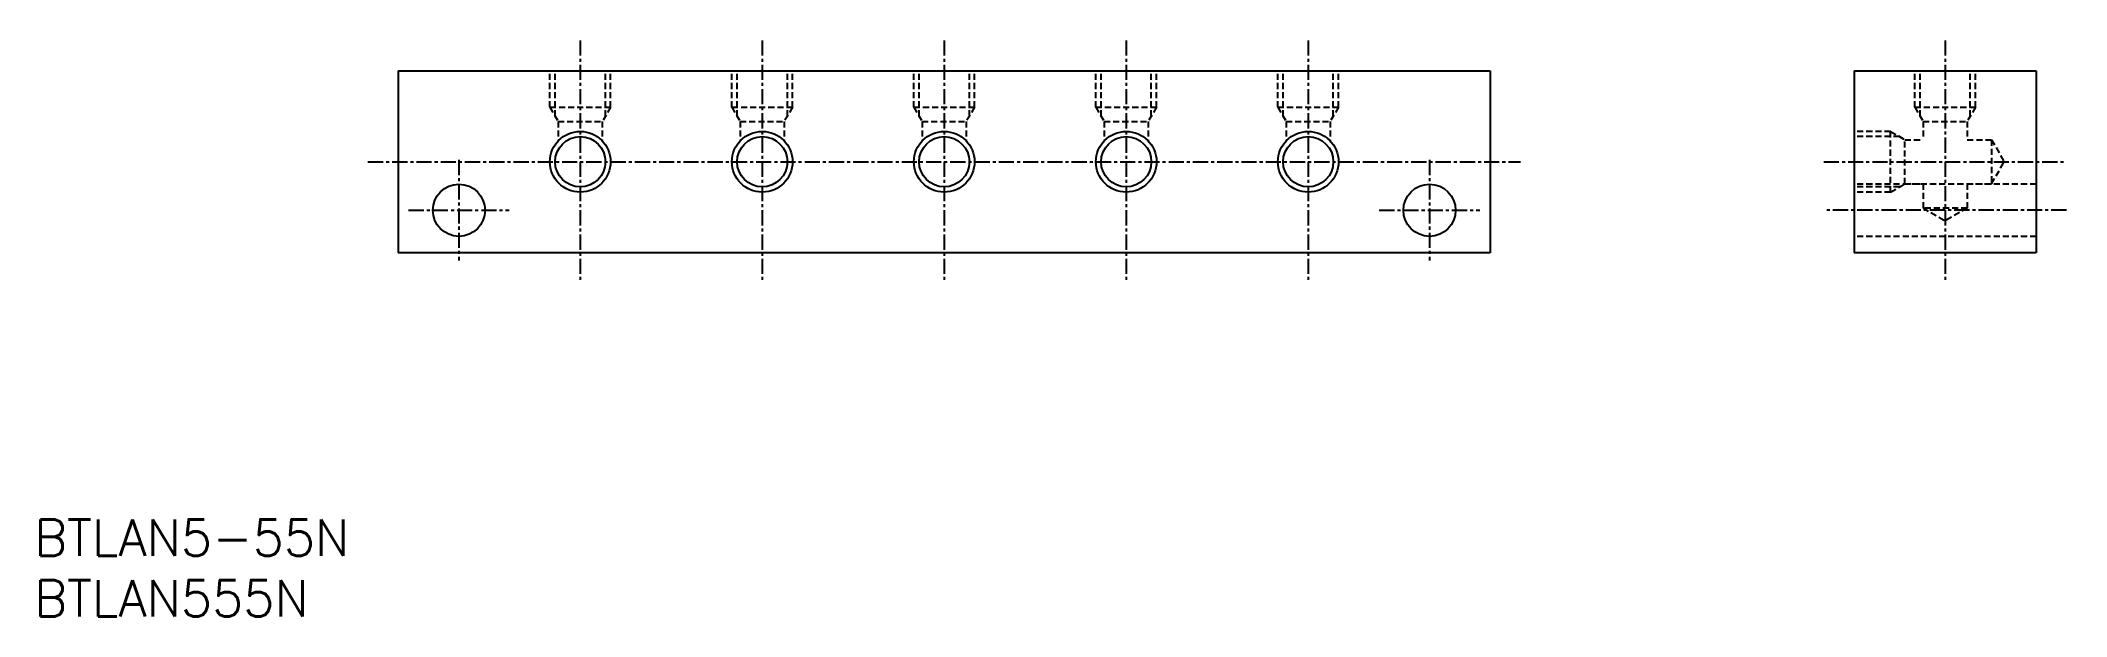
# Model space of a CAD drawing. Extents: x 1 to 168, y 0 to 47.
import ezdxf

# ---------------------------------------------------------------- set-up
doc = ezdxf.new("R2010")
doc.units = 0
doc.linetypes.add('CENTER', pattern=[2, 1.25, -0.25, 0.25, -0.25])
doc.linetypes.add('DASHED', pattern=[0.75, 0.5, -0.25])
doc.layers.get('0').update_dxf_attribs({"linetype": 'CONTINUOUS'})
doc.layers.add('CENTER', color=1, linetype='CENTER')
doc.styles.get("Standard").update_dxf_attribs({"font": 'txt.shx'})

# ---------------------------------------------------------------- blocks, each defined once
blk = doc.blocks.new('*U14')
at = {"color": 7, "linetype": 'CONTINUOUS'}
blk.add_text('BTLAN555N', height=3, dxfattribs=at).set_placement((0, 0))
blk = doc.blocks.new('*U15')
at = {"color": 7, "linetype": 'CONTINUOUS'}
blk.add_text('BTLAN5-55N', height=3, dxfattribs=at).set_placement((0, 5))

msp = doc.modelspace()

# ---------------------------------------------------------------- linework, layer by layer
at = {"color": 7, "linetype": 'CONTINUOUS'}
for p, q in [((30, 45), (120, 45)), ((30, 45), (30, 30)), ((120, 45), (120, 30)), ((150, 45), (150, 30)), ((150, 45), (165, 45)), ((165, 45), (165, 30)), ((120, 30), (30, 30)), ((165, 30), (150, 30))]:
    msp.add_line(p, q, dxfattribs=at)
at = {"color": 3, "linetype": 'DASHED'}
for p, q in [((42.5, 42), (42.5, 45)), ((42.93, 41.25), (42.93, 45)), ((47.07, 41.25), (47.07, 45)), ((47.5, 42), (47.5, 45)), ((57.5, 42), (57.5, 45)), ((57.93, 41.25), (57.93, 45)), ((62.07, 41.25), (62.07, 45)), ((62.5, 42), (62.5, 45)), ((72.5, 42), (72.5, 45)), ((72.93, 41.25), (72.93, 45)), ((77.07, 41.25), (77.07, 45)), ((77.5, 42), (77.5, 45)), ((87.5, 42), (87.5, 45)), ((87.93, 41.25), (87.93, 45)), ((92.07, 41.25), (92.07, 45)), ((92.5, 42), (92.5, 45)), ((102.5, 42), (102.5, 45)), ((102.93, 41.25), (102.93, 45)), ((107.07, 41.25), (107.07, 45)), ((107.5, 42), (107.5, 45)), ((155, 42), (155, 45)), ((155.43, 41.25), (155.43, 45)), ((159.57, 41.25), (159.57, 45)), ((160, 42), (160, 45)), ((42.5, 42), (47.5, 42)), ((42.5, 42), (43.18, 40.82)), ((47.5, 42), (46.82, 40.82)), ((57.5, 42), (62.5, 42)), ((57.5, 42), (58.18, 40.82)), ((62.5, 42), (61.82, 40.82)), ((72.5, 42), (77.5, 42)), ((72.5, 42), (73.18, 40.82)), ((77.5, 42), (76.82, 40.82)), ((87.5, 42), (92.5, 42)), ((87.5, 42), (88.18, 40.82)), ((92.5, 42), (91.82, 40.82)), ((102.5, 42), (107.5, 42)), ((102.5, 42), (103.18, 40.82)), ((107.5, 42), (106.82, 40.82)), ((155, 42), (155.68, 40.82)), ((155, 42), (160, 42)), ((160, 42), (159.32, 40.82)), ((43.18, 40.82), (43.18, 39.22)), ((43.18, 40.82), (46.82, 40.82)), ((46.82, 40.82), (46.82, 39.22)), ((58.18, 40.82), (58.18, 39.22)), ((58.18, 40.82), (61.82, 40.82)), ((61.82, 40.82), (61.82, 39.22)), ((73.18, 40.82), (73.18, 39.22)), ((73.18, 40.82), (76.82, 40.82)), ((76.82, 40.82), (76.82, 39.22)), ((88.18, 40.82), (88.18, 39.22)), ((88.18, 40.82), (91.82, 40.82)), ((91.82, 40.82), (91.82, 39.22)), ((103.18, 40.82), (103.18, 39.22)), ((103.18, 40.82), (106.82, 40.82)), ((106.82, 40.82), (106.82, 39.22)), ((155.68, 40.82), (155.68, 39.32)), ((155.68, 40.82), (159.32, 40.82)), ((159.32, 40.82), (159.32, 39.32)), ((153, 40), (150, 40)), ((153.75, 39.57), (150, 39.57)), ((153, 40), (154.18, 39.32)), ((153, 35), (153, 40)), ((154.18, 39.32), (155.68, 39.32)), ((154.18, 35.68), (154.18, 39.32)), ((159.32, 39.32), (161.32, 39.32)), ((161.32, 39.32), (161.32, 35.68)), ((161.32, 39.32), (162.37, 37.5)), ((161.32, 35.68), (162.37, 37.5)), ((165, 35.65), (150, 35.65)), ((153.75, 35.43), (150, 35.43)), ((153, 35), (154.18, 35.68)), ((154.18, 35.68), (155.68, 35.68)), ((155.68, 35.68), (155.68, 33.68)), ((159.32, 35.68), (161.32, 35.68)), ((159.32, 35.68), (159.32, 33.68)), ((153, 35), (150, 35)), ((155.68, 33.68), (157.5, 32.63)), ((159.32, 33.68), (155.68, 33.68)), ((159.32, 33.68), (157.5, 32.63)), ((165, 31.35), (150, 31.35))]:
    msp.add_line(p, q, dxfattribs=at)
at = {"color": 3, "linetype": 'CONTINUOUS'}
for centre in [(45, 37.5), (60, 37.5), (75, 37.5), (90, 37.5), (105, 37.5)]:
    msp.add_circle(centre, 2.5, dxfattribs=at)
at = {"color": 7, "linetype": 'CONTINUOUS'}
for centre, radius in [((45, 37.5), 2.07), ((60, 37.5), 2.07), ((75, 37.5), 2.07), ((90, 37.5), 2.07), ((105, 37.5), 2.07), ((35, 33.5), 2.15), ((115, 33.5), 2.15)]:
    msp.add_circle(centre, radius, dxfattribs=at)
at = {"layer": 'CENTER', "color": 1, "linetype": 'CENTER'}
for p, q in [((45, 47.5), (45, 27.5)), ((60, 47.5), (60, 27.5)), ((75, 47.5), (75, 27.5)), ((90, 47.5), (90, 27.5)), ((105, 47.5), (105, 27.5)), ((157.5, 47.5), (157.5, 27.5)), ((27.5, 37.5), (122.5, 37.5)), ((35, 37.65), (35, 29.35)), ((115, 37.65), (115, 29.35)), ((147.5, 37.5), (167.5, 37.5)), ((30.85, 33.5), (39.15, 33.5)), ((110.85, 33.5), (119.15, 33.5)), ((167.5, 33.5), (147.5, 33.5))]:
    msp.add_line(p, q, dxfattribs=at)

# ---------------------------------------------------------------- block references
at = {"color": 7, "linetype": 'CONTINUOUS'}
for name in ['*U15', '*U14']:
    msp.add_blockref(name, (0, 0), dxfattribs=at)

doc.saveas('drawing.dxf')
